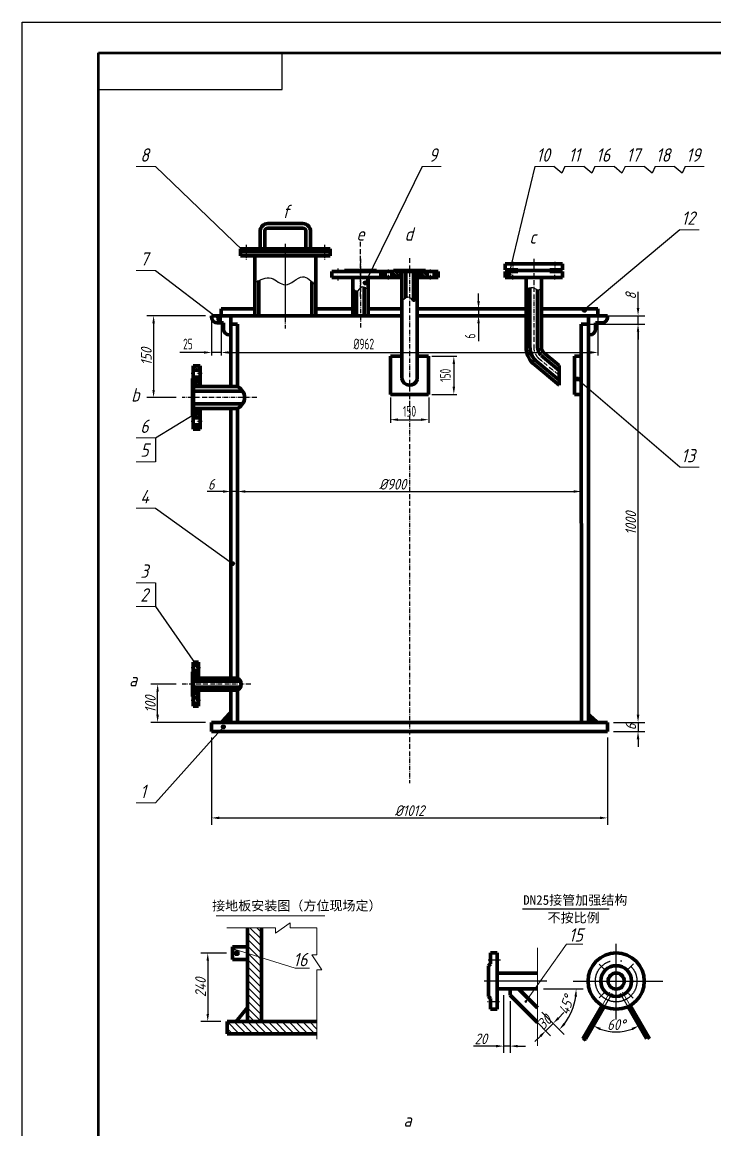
# Model space of a CAD drawing. Header units: millimetres. Extents: x -629 to 2731, y -937 to 3815.
# Drawn here: x -629 to 1184, y 917 to 3815 of the extents above; entities that cross this region are included whole.
import ezdxf

# ---------------------------------------------------------------- set-up
doc = ezdxf.new("R2010")
doc.units = ezdxf.units.MM
for name, pattern in [('ACAD_ISO02W100', [11, 8, -3]), ('ACAD_ISO04W100', [30, 24, -3, 0, -3]), ('ACAD_ISO05W100', [33, 24, -3, 0, -3, 0, -3]), ('ACAD_ISO10W100', [18.7, 12, -3, 0.7, -3])]:
    doc.linetypes.add(name, pattern=pattern)
for name, color, linetype, lineweight in [('双点划线', 5, 'ACAD_ISO05W100', 18), ('标注', 7, 'Continuous', 18), ('粗实线', 4, 'Continuous', 70), ('细实线', 7, 'Continuous', 18), ('虚线', 2, 'ACAD_ISO02W100', 18)]:
    doc.layers.add(name, color=color, linetype=linetype, lineweight=lineweight)
doc.layers.add('点划线', color=1, linetype='ACAD_ISO04W100')
doc.layers.add('点画线', color=1, linetype='ACAD_ISO04W100')
doc.styles.add('GB', font='gbeitc.shx', dxfattribs={"bigfont": 'gbcbig.shx'})
doc.styles.add('HGCAD', font='gbenor.shx', dxfattribs={"width": 0.75, "bigfont": 'gbcbig.shx'})
doc.styles.get("Standard").update_dxf_attribs({"font": 'SIMFANG.TTF'})
doc.dimstyles.new('GB$0', dxfattribs={"dimscale": 8, "dimtxt": 3.5, "dimasz": 2.5, "dimexe": 2.25, "dimexo": 2, "dimtad": 1, "dimdec": 0, "dimtxsty": 'GB', "dimcen": 2.5, "dimadec": 0, "dimazin": 0, "dimtfac": 1, "dimtdec": 0, "dimtmove": 0, "dimatfit": 3, "dimfxl": 0, "dimarcsym": 0})
doc.dimstyles.new('GB$2', dxfattribs={"dimscale": 8, "dimtxt": 3.5, "dimasz": 2.5, "dimexe": 2.25, "dimexo": 2, "dimtad": 1, "dimdec": 0, "dimtxsty": 'GB', "dimcen": 2.5, "dimadec": 0, "dimazin": 0, "dimtfac": 1, "dimtdec": 0, "dimtmove": 0, "dimatfit": 3, "dimfxl": 0, "dimarcsym": 0})

# ---------------------------------------------------------------- blocks, each defined once
blk = doc.blocks.new('*D9')
at = {"layer": 'Defpoints', "color": 0}
for p in [(-78.2, 1378.9), (-143, 1199.9), (-92.5, 1199.9)]:
    blk.add_point(p, dxfattribs=at)
at = {"layer": '标注', "color": 0, "lineweight": -2}
for p, q in [((-94.2, 1378.9), (-161, 1378.9)), ((-143, 1358.9), (-143, 1219.9)), ((-108.5, 1199.9), (-161, 1199.9))]:
    blk.add_line(p, q, dxfattribs=at)
at = {"layer": '标注', "color": 0}
for points in [[(-146.3, 1358.9), (-139.7, 1358.9), (-143, 1378.9)], [(-146.3, 1219.9), (-139.7, 1219.9), (-143, 1199.9)]]:
    blk.add_solid(points, dxfattribs=at)
at = {"layer": '标注', "color": 0, "insert": (-162, 1289.4), "char_height": 28, "attachment_point": 5, "rotation": 90, "style": 'GB'}
blk.add_mtext('240', dxfattribs=at)
blk = doc.blocks.new('*D10')
at = {"color": 0, "lineweight": -2}
for p, q in [((730.9, 1224.8), (773.3, 1182.3)), ((774.7, 1209.2), (788.9, 1223.3)), ((711.6, 1205.5), (754, 1163)), ((760.6, 1195.1), (741.3, 1175.8)), ((727.2, 1161.6), (713, 1147.5))]:
    blk.add_line(p, q, dxfattribs=at)
at = {"color": 0}
for points in [[(772.4, 1211.6), (777.1, 1206.8), (760.6, 1195.1)], [(724.8, 1164), (729.5, 1159.3), (741.3, 1175.8)]]:
    blk.add_solid(points, dxfattribs=at)
at = {"layer": 'Defpoints', "color": 0}
for p in [(719.6, 1236.1), (700.3, 1216.8), (741.3, 1175.8)]:
    blk.add_point(p, dxfattribs=at)
at = {"color": 0, "insert": (737.5, 1198.8), "char_height": 28, "attachment_point": 5, "rotation": 45, "style": 'GB'}
blk.add_mtext('30', dxfattribs=at)
blk = doc.blocks.new('*D11')
at = {"color": 0, "lineweight": -2}
for p, q in [((735.6, 1285.4), (839, 1285.4)), ((730.9, 1224.8), (789.6, 1166.1))]:
    blk.add_line(p, q, dxfattribs=at)
blk.add_arc((670.3, 1285.4), 150.7, 322.6095, 352.3905, dxfattribs=at)
at = {"color": 0}
for points in [[(816.3, 1265.6), (823, 1265.2), (821, 1285.4)], [(792.5, 1191.7), (787.5, 1196), (776.8, 1178.8)]]:
    blk.add_solid(points, dxfattribs=at)
at = {"layer": 'Defpoints', "color": 0}
for p in [(614.5, 1285.4), (670.3, 1285.4), (719.6, 1285.4), (719.6, 1236.1), (800.8, 1210)]:
    blk.add_point(p, dxfattribs=at)
at = {"color": 0, "insert": (795.1, 1243.3), "char_height": 28, "attachment_point": 5, "rotation": 71.3712, "style": 'GB'}
blk.add_mtext('45°', dxfattribs=at)
blk = doc.blocks.new('*D12')
at = {"color": 0, "lineweight": -2}
blk.add_arc((925.6, 1292.2), 119.3, 249.617, 290.383, dxfattribs=at)
at = {"color": 0}
for points in [[(882.6, 1177.3), (885.4, 1183.4), (865.9, 1188.9)], [(965.7, 1183.4), (968.5, 1177.3), (985.2, 1188.9)]]:
    blk.add_solid(points, dxfattribs=at)
at = {"layer": 'Defpoints', "color": 0}
for p in [(894.9, 1239.1), (956.3, 1239), (904.9, 1174.7), (846.3, 1154.9), (1004.8, 1154.9)]:
    blk.add_point(p, dxfattribs=at)
at = {"color": 0, "insert": (925.6, 1191.9), "char_height": 28, "attachment_point": 5, "style": 'GB'}
blk.add_mtext('60°', dxfattribs=at)
blk = doc.blocks.new('*D4')
at = {"color": 0, "lineweight": -2}
for p, q in [((631.2, 1269.4), (631.2, 1117.7)), ((648, 1253.1), (648, 1117.7)), ((611.2, 1135.7), (552.1, 1135.7)), ((648, 1135.7), (631.2, 1135.7)), ((668, 1135.7), (688, 1135.7))]:
    blk.add_line(p, q, dxfattribs=at)
at = {"color": 0}
for points in [[(611.2, 1139), (611.2, 1132.4), (631.2, 1135.7)], [(668, 1139), (668, 1132.4), (648, 1135.7)]]:
    blk.add_solid(points, dxfattribs=at)
at = {"layer": 'Defpoints', "color": 0}
for p in [(631.2, 1285.4), (648, 1269.1), (631.2, 1135.7)]:
    blk.add_point(p, dxfattribs=at)
at = {"color": 0, "insert": (571.6, 1154.7), "char_height": 28, "attachment_point": 5, "style": 'GB'}
blk.add_mtext('20', dxfattribs=at)
blk = doc.blocks.new('*D26')
at = {"color": 0, "lineweight": -2}
for p, q in [((869, 3024.8), (1000.8, 3024.8)), ((982.8, 2002.8), (982.8, 3004.8)), ((919, 1982.8), (1000.8, 1982.8))]:
    blk.add_line(p, q, dxfattribs=at)
at = {"color": 0}
for points in [[(979.4, 3004.8), (986.1, 3004.8), (982.8, 3024.8)], [(979.4, 2002.8), (986.1, 2002.8), (982.8, 1982.8)]]:
    blk.add_solid(points, dxfattribs=at)
at = {"layer": 'Defpoints', "color": 0}
for p in [(853, 3024.8), (982.8, 3024.8), (903, 1982.8)]:
    blk.add_point(p, dxfattribs=at)
at = {"color": 0, "insert": (963.8, 2503.8), "char_height": 28, "attachment_point": 5, "rotation": 90, "style": 'GB'}
blk.add_mtext('1000', dxfattribs=at)
blk = doc.blocks.new('*D27')
at = {"color": 0, "lineweight": -2}
for p, q in [((982.8, 3066.9), (982.8, 3109.7)), ((850.2, 3046.9), (1000.8, 3046.9)), ((982.8, 3024.8), (982.8, 3046.9)), ((850.2, 3024.8), (1000.8, 3024.8)), ((982.8, 3004.8), (982.8, 2984.8))]:
    blk.add_line(p, q, dxfattribs=at)
at = {"color": 0}
for points in [[(979.4, 3066.9), (986.1, 3066.9), (982.8, 3046.9)], [(979.4, 3004.8), (986.1, 3004.8), (982.8, 3024.8)]]:
    blk.add_solid(points, dxfattribs=at)
at = {"layer": 'Defpoints', "color": 0}
for p in [(834.2, 3046.9), (982.8, 3046.9), (834.2, 3024.8)]:
    blk.add_point(p, dxfattribs=at)
at = {"color": 0, "insert": (963.8, 3098.3), "char_height": 28, "attachment_point": 5, "rotation": 90, "style": 'GB'}
blk.add_mtext('8', dxfattribs=at)
blk = doc.blocks.new('*D28')
at = {"color": 0, "lineweight": -2}
for p, q in [((-65, 2583.9), (-65, 2604.9)), ((-45, 2586.9), (814.5, 2586.9)), ((834.5, 2583.9), (834.5, 2604.9))]:
    blk.add_line(p, q, dxfattribs=at)
at = {"color": 0}
for points in [[(-45, 2590.2), (-45, 2583.5), (-65, 2586.9)], [(814.5, 2590.2), (814.5, 2583.5), (834.5, 2586.9)]]:
    blk.add_solid(points, dxfattribs=at)
at = {"layer": 'Defpoints', "color": 0}
for p in [(834.5, 2586.9), (-65, 2567.9), (834.5, 2567.9)]:
    blk.add_point(p, dxfattribs=at)
at = {"color": 0, "insert": (341, 2605.9), "char_height": 28, "attachment_point": 5, "style": 'GB'}
blk.add_mtext('%%C900', dxfattribs=at)
blk = doc.blocks.new('*D29')
at = {"color": 0, "lineweight": -2}
for p, q in [((-103, 2586.9), (-144.7, 2586.9)), ((-83, 2602.9), (-83, 2604.9)), ((-65, 2586.9), (-83, 2586.9)), ((-65, 2602.9), (-65, 2604.9)), ((-45, 2586.9), (-25, 2586.9))]:
    blk.add_line(p, q, dxfattribs=at)
at = {"color": 0}
for points in [[(-103, 2590.2), (-103, 2583.5), (-83, 2586.9)], [(-45, 2590.2), (-45, 2583.5), (-65, 2586.9)]]:
    blk.add_solid(points, dxfattribs=at)
at = {"layer": 'Defpoints', "color": 0}
for p in [(-83, 2586.9), (-83, 2586.9), (-65, 2586.9)]:
    blk.add_point(p, dxfattribs=at)
at = {"color": 0, "insert": (-133.9, 2605.9), "char_height": 28, "attachment_point": 5, "style": 'GB'}
blk.add_mtext('6', dxfattribs=at)
blk = doc.blocks.new('*D30')
at = {"color": 0, "lineweight": -2}
for p, q in [((-133, 1942.8), (-133, 1714.8)), ((903, 1942.8), (903, 1714.8)), ((-113, 1732.8), (883, 1732.8))]:
    blk.add_line(p, q, dxfattribs=at)
at = {"color": 0}
for points in [[(-113, 1736.2), (-113, 1729.5), (-133, 1732.8)], [(883, 1736.2), (883, 1729.5), (903, 1732.8)]]:
    blk.add_solid(points, dxfattribs=at)
at = {"layer": 'Defpoints', "color": 0}
for p in [(-133, 1958.8), (903, 1958.8), (903, 1732.8)]:
    blk.add_point(p, dxfattribs=at)
at = {"color": 0, "insert": (385, 1751.8), "char_height": 28, "attachment_point": 5, "style": 'GB'}
blk.add_mtext('%%C1012', dxfattribs=at)
blk = doc.blocks.new('*D31')
at = {"color": 0, "lineweight": -2}
for p, q in [((-225.6, 2082.8), (-292.2, 2082.8)), ((-274.2, 2002.8), (-274.2, 2062.8)), ((-149, 1982.8), (-292.2, 1982.8))]:
    blk.add_line(p, q, dxfattribs=at)
at = {"color": 0}
for points in [[(-277.5, 2062.8), (-270.9, 2062.8), (-274.2, 2082.8)], [(-277.5, 2002.8), (-270.9, 2002.8), (-274.2, 1982.8)]]:
    blk.add_solid(points, dxfattribs=at)
at = {"layer": 'Defpoints', "color": 0}
for p in [(-274.2, 2082.8), (-209.6, 2082.8), (-133, 1982.8)]:
    blk.add_point(p, dxfattribs=at)
at = {"color": 0, "insert": (-293.2, 2030.3), "char_height": 28, "attachment_point": 5, "rotation": 90, "style": 'GB'}
blk.add_mtext('100', dxfattribs=at)
blk = doc.blocks.new('*D32')
at = {"color": 0, "lineweight": -2}
for p, q in [((982.8, 2002.8), (982.8, 2022.8)), ((919, 1982.8), (1000.8, 1982.8)), ((982.8, 1982.8), (982.8, 1958.8)), ((919, 1958.8), (1000.8, 1958.8)), ((982.8, 1938.8), (982.8, 1918.8))]:
    blk.add_line(p, q, dxfattribs=at)
at = {"color": 0}
for points in [[(979.4, 2002.8), (986.1, 2002.8), (982.8, 1982.8)], [(979.4, 1938.8), (986.1, 1938.8), (982.8, 1958.8)]]:
    blk.add_solid(points, dxfattribs=at)
at = {"layer": 'Defpoints', "color": 0}
for p in [(903, 1982.8), (903, 1958.8), (982.8, 1958.8)]:
    blk.add_point(p, dxfattribs=at)
at = {"color": 0, "insert": (963.8, 1970.8), "char_height": 28, "attachment_point": 5, "rotation": 90, "style": 'GB'}
blk.add_mtext('6', dxfattribs=at)
blk = doc.blocks.new('*D33')
at = {"color": 0, "lineweight": -2}
for p, q in [((-149, 3046.9), (-302.7, 3046.9)), ((-284.7, 3026.9), (-284.7, 2852.8)), ((-225.8, 2832.8), (-302.7, 2832.8))]:
    blk.add_line(p, q, dxfattribs=at)
at = {"color": 0}
for points in [[(-288, 3026.9), (-281.4, 3026.9), (-284.7, 3046.9)], [(-288, 2852.8), (-281.4, 2852.8), (-284.7, 2832.8)]]:
    blk.add_solid(points, dxfattribs=at)
at = {"layer": 'Defpoints', "color": 0}
for p in [(-133, 3046.9), (-284.7, 2832.8), (-209.8, 2832.8)]:
    blk.add_point(p, dxfattribs=at)
at = {"color": 0, "insert": (-303.7, 2939.8), "char_height": 28, "attachment_point": 5, "rotation": 90, "style": 'GB'}
blk.add_mtext('150', dxfattribs=at)
blk = doc.blocks.new('*D47')
at = {"color": 0, "lineweight": -2}
for p, q in [((565.5, 3084.9), (565.5, 3104.9)), ((565.5, 3064.9), (565.5, 3046.9)), ((570.2, 3064.9), (573.5, 3064.9)), ((570.2, 3046.9), (573.5, 3046.9)), ((565.5, 3026.9), (565.5, 2980.4))]:
    blk.add_line(p, q, dxfattribs=at)
at = {"color": 0}
for points in [[(562.1, 3084.9), (568.8, 3084.9), (565.5, 3064.9)], [(562.1, 3026.9), (568.8, 3026.9), (565.5, 3046.9)]]:
    blk.add_solid(points, dxfattribs=at)
at = {"layer": 'Defpoints', "color": 0}
for p in [(562.2, 3064.9), (562.2, 3046.9), (565.5, 3046.9)]:
    blk.add_point(p, dxfattribs=at)
at = {"color": 0, "insert": (543.5, 2993.6), "char_height": 28, "attachment_point": 5, "rotation": 90, "style": 'HGCAD'}
blk.add_mtext('6', dxfattribs=at)
blk = doc.blocks.new('*D49')
at = {"color": 0, "lineweight": -2}
for p, q in [((-108, 3056.9), (-108, 2942.7)), ((878, 3056.9), (878, 2942.7)), ((-88, 2950.7), (858, 2950.7))]:
    blk.add_line(p, q, dxfattribs=at)
at = {"color": 0}
for points in [[(-88, 2954), (-88, 2947.4), (-108, 2950.7)], [(858, 2954), (858, 2947.4), (878, 2950.7)]]:
    blk.add_solid(points, dxfattribs=at)
at = {"layer": 'Defpoints', "color": 0}
for p in [(-108, 3064.9), (878, 3064.9), (878, 2950.7)]:
    blk.add_point(p, dxfattribs=at)
at = {"color": 0, "insert": (265.3, 2972.7), "char_height": 28, "attachment_point": 5, "style": 'HGCAD'}
blk.add_mtext('%%C962', dxfattribs=at)
blk = doc.blocks.new('*D50')
at = {"color": 0, "lineweight": -2}
for p, q in [((-133, 3038.9), (-133, 2942.7)), ((-108, 3038.9), (-108, 2942.7)), ((-153, 2950.7), (-216.5, 2950.7)), ((-108, 2950.7), (-133, 2950.7)), ((-88, 2950.7), (-68, 2950.7))]:
    blk.add_line(p, q, dxfattribs=at)
at = {"color": 0}
for points in [[(-153, 2954), (-153, 2947.4), (-133, 2950.7)], [(-88, 2954), (-88, 2947.4), (-108, 2950.7)]]:
    blk.add_solid(points, dxfattribs=at)
at = {"layer": 'Defpoints', "color": 0}
for p in [(-133, 3046.9), (-108, 3046.9), (-108, 2950.7)]:
    blk.add_point(p, dxfattribs=at)
at = {"color": 0, "insert": (-194.8, 2972.7), "char_height": 28, "attachment_point": 5, "style": 'HGCAD'}
blk.add_mtext('25', dxfattribs=at)
blk = doc.blocks.new('*D54')
at = {"color": 0, "lineweight": -2}
for p, q in [((335, 2832.8), (335, 2766.8)), ((435, 2832.8), (435, 2766.8)), ((355, 2774.8), (415, 2774.8))]:
    blk.add_line(p, q, dxfattribs=at)
at = {"color": 0}
for points in [[(355, 2778.2), (355, 2771.5), (335, 2774.8)], [(415, 2778.2), (415, 2771.5), (435, 2774.8)]]:
    blk.add_solid(points, dxfattribs=at)
at = {"layer": 'Defpoints', "color": 0}
for p in [(335, 2840.8), (435, 2840.8), (435, 2774.8)]:
    blk.add_point(p, dxfattribs=at)
at = {"color": 0, "insert": (385, 2796.8), "char_height": 28, "attachment_point": 5, "style": 'HGCAD'}
blk.add_mtext('150', dxfattribs=at)
blk = doc.blocks.new('*D55')
at = {"color": 0, "lineweight": -2}
for p, q in [((443, 2940.8), (508.8, 2940.8)), ((500.8, 2920.8), (500.8, 2860.8)), ((443, 2840.8), (508.8, 2840.8))]:
    blk.add_line(p, q, dxfattribs=at)
at = {"color": 0}
for points in [[(497.5, 2920.8), (504.1, 2920.8), (500.8, 2940.8)], [(497.5, 2860.8), (504.1, 2860.8), (500.8, 2840.8)]]:
    blk.add_solid(points, dxfattribs=at)
at = {"layer": 'Defpoints', "color": 0}
for p in [(435, 2940.8), (435, 2840.8), (500.8, 2840.8)]:
    blk.add_point(p, dxfattribs=at)
at = {"color": 0, "insert": (478.8, 2890.8), "char_height": 28, "attachment_point": 5, "rotation": 90, "style": 'HGCAD'}
blk.add_mtext('150', dxfattribs=at)

msp = doc.modelspace()

# ---------------------------------------------------------------- hatches: boundary and pattern name
for points in [[(-56.91, 3218.52, 1), (-46.91, 3218.51, 1)], [(648.35, 3154.32, -1), (638.35, 3154.3, -1)], [(274.65, 3132.24, -1), (264.65, 3132.23, -1)], [(846.12, 3061.08, -1), (836.12, 3061.07, -1)], [(-118.43, 3037.37, 1), (-108.43, 3037.35, 1)], [(828.42, 2881.12, -1), (818.42, 2881.1, -1)], [(-181.92, 2790.34, 1), (-171.92, 2790.32, 1)], [(-83.13, 2398.15, 1), (-73.13, 2398.14, 1)], [(-180.6, 2136.9, 1), (-170.6, 2136.89, 1)], [(-107.25, 1970.91, 1), (-97.25, 1970.89, 1)]]:
    msp.add_hatch(color=0).paths.add_polyline_path(points)
h = msp.add_hatch()
h.set_pattern_fill('_USER', color=0, scale=3, angle=225, style=0, pattern_type=0)
h.set_pattern_definition([(315, (325, 6029.6294), (-2.1213203, -2.1213203), [])])
h.paths.add_polyline_path([(309.95, 3146.89), (309.95, 3162.89), (320.95, 3162.89), (320.95, 3146.89)])
h.paths.add_polyline_path([(459.95, 3146.89), (459.95, 3162.89), (448.95, 3162.89), (448.95, 3146.89)])
h.paths.add_polyline_path([(361.95, 3151.09), (361.95, 3164.89), (342.95, 3164.89), (342.95, 3162.89), (338.95, 3162.89), (338.95, 3146.89), (356.95, 3146.89)])
h.paths.add_polyline_path([(407.95, 3151.09), (407.95, 3164.89), (426.95, 3164.89), (426.95, 3162.89), (430.95, 3162.89), (430.95, 3146.89), (412.95, 3146.89)])
at = {"linetype": 'Continuous'}
h = msp.add_hatch(dxfattribs=at)
h.set_pattern_fill('_USER', color=0, scale=3, angle=135, style=0, pattern_type=0)
h.set_pattern_definition([(45, (-2779.787, 1879.8195), (2.1213203, -2.1213203), [])])
h.paths.add_polyline_path([(-163.05, 2750.27), (-181.05, 2750.27), (-181.05, 2761.27), (-163.05, 2761.27)])
h.paths.add_polyline_path([(-163.05, 2915.27), (-181.05, 2915.27), (-181.05, 2904.27), (-163.05, 2904.27)])
h.paths.add_polyline_path([(-167.25, 2803.27), (-183.05, 2803.27), (-183.05, 2783.27), (-181.05, 2783.27), (-181.05, 2779.27), (-163.05, 2779.27), (-163.05, 2798.27)])
h.paths.add_polyline_path([(-167.25, 2862.27), (-183.05, 2862.27), (-183.05, 2882.27), (-181.05, 2882.27), (-181.05, 2886.27), (-163.05, 2886.27), (-163.05, 2867.27)])
h = msp.add_hatch(dxfattribs=at)
h.set_pattern_fill('_USER', color=0, scale=3, angle=135, style=0, pattern_type=0)
h.set_pattern_definition([(45, (-2029.787, 1129.8195), (2.1213203, -2.1213203), [])])
h.paths.add_polyline_path([(-167.05, 2025.27), (-181.05, 2025.27), (-181.05, 2033.27), (-167.05, 2033.27)])
h.paths.add_polyline_path([(-167.05, 2140.27), (-181.05, 2140.27), (-181.05, 2132.27), (-167.05, 2132.27)])
h.paths.add_polyline_path([(-171.25, 2066.27), (-183.05, 2066.27), (-183.05, 2050.27), (-181.05, 2050.27), (-181.05, 2047.27), (-167.05, 2047.27), (-167.05, 2061.27)])
h.paths.add_polyline_path([(-171.25, 2099.27), (-183.05, 2099.27), (-183.05, 2115.27), (-181.05, 2115.27), (-181.05, 2118.27), (-167.05, 2118.27), (-167.05, 2104.27)])
h = msp.add_hatch()
h.set_pattern_fill('ANSI31', color=0, scale=4, angle=90, style=0)
h.set_pattern_definition([(135, (3591.363, 18996.527), (-8.980256, -8.980256), [])])
h.paths.add_polyline_path([(-2.75, 1444.96), (-39.35, 1444.96), (-39.35, 1199.87), (-2.75, 1199.87)])
h.paths.add_polyline_path([(-92.54, 1199.87), (-92.54, 1167.87), (142.6, 1167.87), (142.6, 1199.87)])
at = {"layer": '细实线'}
for points in [[(-76.61, 1389.13, 1), (-71.61, 1389.13, 1)], [(691.48, 1252.73, -1), (686.48, 1252.73, -1)]]:
    msp.add_hatch(color=0, dxfattribs=at).paths.add_polyline_path(points)

# ---------------------------------------------------------------- linework, layer by layer
at = {"color": 0, "lineweight": -3}
for p, q in [((-628.62, -937.07), (-628.62, 3814.93)), ((-628.62, 3814.93), (2731.38, 3814.93)), ((51.38, 3638.93), (51.38, 3734.93)), ((-428.62, 3638.93), (51.38, 3638.93)), ((680.24, 1494.47), (907.44, 1494.47))]:
    msp.add_line(p, q, dxfattribs=at)
at = {"color": 0, "lineweight": 50}
for p, q in [((-428.62, -857.07), (-428.62, 3734.93)), ((-428.62, 3734.93), (2651.38, 3734.93))]:
    msp.add_line(p, q, dxfattribs=at)
at = {"color": 0}
for p, q in [((-279.92, 3437.03), (-51.91, 3218.51)), ((417.91, 3437.03), (268.79, 3132.64)), ((712.6, 3437.03), (644.57, 3154.31)), ((783.22, 3419.72), (762.6, 3437.03)), ((791.29, 3437.03), (783.22, 3419.72)), ((861.92, 3419.72), (841.29, 3437.03)), ((869.99, 3437.03), (861.92, 3419.72)), ((940.61, 3419.72), (919.99, 3437.03)), ((948.68, 3437.03), (940.61, 3419.72)), ((1019.3, 3419.72), (998.68, 3437.03)), ((1027.37, 3437.03), (1019.3, 3419.72)), ((1097.99, 3419.72), (1077.37, 3437.03)), ((1106.06, 3437.03), (1097.99, 3419.72)), ((1092.32, 3271.85), (841.12, 3061.07)), ((-279.92, 3165.16), (-113.43, 3037.36)), ((1092.32, 2650.45), (823.12, 2880.81)), ((-279.92, 2727.24), (-176.92, 2790.33)), ((-279.92, 2727.24), (-279.92, 2664.93)), ((-279.92, 2543.09), (-78.13, 2398.15)), ((-279.92, 2348.2), (-279.92, 2285.89)), ((-279.92, 2285.89), (-175.6, 2136.89)), ((-171.25, 2099.27), (-167.05, 2104.27))]:
    msp.add_line(p, q, dxfattribs=at)
at = {"color": 0, "linetype": 'ACAD_ISO10W100'}
for p, q in [((-42.55, 3231.93), (-42.55, 3193.93)), ((59.95, 3234.89), (59.95, 3036.89)), ((162.45, 3231.93), (162.45, 3193.93)), ((256.37, 3096.89), (256.37, 3240.89)), ((59.95, 3209.57), (59.95, 3013.5)), ((256.37, 3195.98), (256.37, 3016.07)), ((384.95, 3197.06), (384.95, 1823.31)), ((709.95, 3195.98), (709.95, 2964.89)), ((197.13, 3170.06), (197.13, 3136.81)), ((329.95, 3141.89), (329.95, 3167.89)), ((439.95, 3141.89), (439.95, 3167.89)), ((654.95, 3187.89), (654.95, 3161.89)), ((654.95, 3141.89), (654.95, 3167.89)), ((764.95, 3187.89), (764.95, 3161.89)), ((764.95, 3141.89), (764.95, 3167.89)), ((721.67, 2936.61), (776.27, 2890.79)), ((-158.05, 2895.27), (-186.05, 2895.27)), ((-14.87, 2832.77), (-209.76, 2832.77)), ((-158.05, 2770.27), (-186.05, 2770.27)), ((-162.05, 2125.27), (-186.05, 2125.27)), ((-30.4, 2082.77), (-209.62, 2082.77)), ((-162.05, 2040.27), (-186.05, 2040.27))]:
    msp.add_line(p, q, dxfattribs=at)
at = {"color": 0}
for centre in [(-51.91, 3218.51), (644.57, 3154.31), (268.79, 3132.64), (842.33, 3061.07), (-113.43, 3037.36), (824.63, 2881.11), (-176.92, 2790.33), (-78.13, 2398.15), (-175.6, 2136.89), (-102.25, 1970.9)]:
    msp.add_circle(centre, 5, dxfattribs=at)
at = {"color": 0, "linetype": 'ACAD_ISO10W100'}
msp.add_arc((749.95, 2964.89), 40, 180, 225, dxfattribs=at)
at = {"color": 0}
for points in [[(-19.55, 3133.53), (23.1, 3144.96), (59.95, 3127.7), (105.04, 3148.73), (139.45, 3125.41)], [(276.37, 3115.34), (259.04, 3121.27), (246.37, 3110.84), (236.37, 3120.25)], [(689.95, 3114.71), (706.35, 3120.68), (723.4, 3114.48), (729.95, 3118.01)], [(364.95, 3084.48), (384.95, 3095.3), (394.95, 3084.93), (404.95, 3091.25)]]:
    msp.add_spline(points, degree=3, dxfattribs=at)
for points in [[(356.95, 3146.89), (364.95, 3141.41), (361.95, 3151.09), (364.95, 3151.09)], [(412.95, 3146.89), (404.95, 3141.41), (407.95, 3151.09), (404.95, 3151.09)], [(689.95, 3146.89), (678.71, 3146.89), (689.95, 3137.16), (689.95, 3146.89)], [(729.95, 3146.89), (741.19, 3146.89), (729.95, 3137.16), (729.95, 3146.89)], [(-108.05, 3064.89), (-123.59, 3046.89), (-108.05, 3046.89), (-108.05, 3064.89)], [(-108.05, 3046.89), (-108.05, 3064.89), (-122.15, 3046.89), (-108.05, 3046.89)], [(-83.05, 3024.77), (-83.05, 3046.89), (-65.05, 3024.77), (-83.05, 3024.77)], [(852.95, 3024.77), (852.95, 3046.89), (834.17, 3024.77), (852.95, 3024.77)], [(877.95, 3046.89), (877.95, 3064.89), (895.25, 3046.89), (877.95, 3046.89)], [(-167.25, 2861.27), (-167.25, 2862.27), (-163.05, 2867.27), (-157.67, 2861.27)], [(-163.05, 2867.27), (-157.67, 2861.27), (-167.25, 2861.27), (-167.25, 2862.27)], [(-166.59, 2862.2), (-167.25, 2862.27), (-163.05, 2867.27), (-166.59, 2862.2)], [(-157.67, 2861.27), (-167.25, 2861.27), (-166.59, 2862.2), (-157.67, 2861.27)], [(-167.25, 2804.27), (-167.25, 2803.27), (-163.05, 2798.27), (-157.67, 2804.27)], [(-163.05, 2798.27), (-157.67, 2804.27), (-167.25, 2804.27), (-167.25, 2803.27)], [(-157.67, 2804.27), (-167.25, 2804.27), (-166.59, 2803.34), (-157.67, 2804.27)], [(-166.59, 2803.34), (-167.25, 2803.27), (-163.05, 2798.27), (-166.59, 2803.34)], [(-171.25, 2098.77), (-171.25, 2099.27), (-167.05, 2104.27), (-162.24, 2098.77)], [(-167.05, 2104.27), (-162.24, 2098.77), (-171.25, 2098.77), (-170.88, 2099.25)], [(-170.88, 2099.25), (-171.25, 2099.27), (-167.05, 2104.27), (-170.88, 2099.25)], [(-171.25, 2098.77), (-170.88, 2099.25), (-162.24, 2098.77), (-171.25, 2098.77)], [(-171.25, 2066.77), (-171.25, 2066.27), (-167.05, 2061.27), (-162.24, 2066.77)], [(-167.05, 2061.27), (-162.24, 2066.77), (-171.25, 2066.77), (-170.88, 2066.29)], [(-171.25, 2066.77), (-170.88, 2066.29), (-162.24, 2066.77), (-171.25, 2066.77)], [(-170.88, 2066.29), (-171.25, 2066.27), (-167.05, 2061.27), (-170.88, 2066.29)], [(-83.05, 1982.77), (-113.75, 1982.77), (-83.05, 2016.13)], [(852.95, 1982.77), (852.95, 2010.16), (883.49, 1982.77)], [(-39.35, 1236.58), (-68.6, 1199.87), (-39.35, 1199.87), (-39.35, 1236.58)]]:
    msp.add_solid(points, dxfattribs=at)
at = {"layer": '双点划线', "color": 0, "ltscale": 15}
msp.add_line((719.56, 1136.45), (719.56, 1392.48), dxfattribs=at)
at = {"layer": '标注', "color": 0}
for p, q in [((-120.64, 1476.61), (163.35, 1476.61)), ((33.91, 1431.42), (72.55, 1457.88)), ((72.55, 1457.88), (72.55, 1444.96)), ((-93.06, 1444.96), (33.91, 1444.96)), ((33.91, 1444.96), (33.91, 1431.42)), ((72.55, 1444.96), (142.6, 1444.96)), ((142.6, 1444.96), (142.6, 1374.29)), ((142.6, 1374.29), (129.07, 1374.29)), ((129.07, 1374.29), (155.52, 1335.66)), ((155.52, 1335.66), (142.6, 1335.66)), ((142.6, 1335.66), (142.6, 1265.6)), ((142.6, 1265.6), (142.6, 1153.75))]:
    msp.add_line(p, q, dxfattribs=at)
at = {"layer": '点划线', "color": 0}
for p, q in [((622.89, 1360.24), (590.27, 1360.24)), ((894.17, 1337.32), (881.14, 1350.38)), ((957.95, 1338.14), (970.46, 1350.62)), ((620.42, 1251.44), (588.86, 1251.44)), ((893.68, 1274.01), (881.36, 1261.72)), ((958.12, 1273.23), (970.41, 1260.91))]:
    msp.add_line(p, q, dxfattribs=at)
at = {"layer": '点画线', "color": 0, "ltscale": 10}
for p, q in [((925.58, 1205.35), (925.58, 1402.91)), ((744.47, 1305.84), (579.98, 1305.84)), ((812.81, 1305.84), (1047.42, 1305.84))]:
    msp.add_line(p, q, dxfattribs=at)
msp.add_circle((925.58, 1305.84), 54.4, dxfattribs=at)
at = {"layer": '粗实线', "color": 0}
for p, q in [((13.95, 3287.93), (105.95, 3287.93)), ((13.95, 3275.93), (105.95, 3275.93)), ((-6.05, 3221.93), (-6.05, 3267.93)), ((5.95, 3221.93), (5.95, 3267.93)), ((113.95, 3221.93), (113.95, 3267.93)), ((125.95, 3221.93), (125.95, 3267.93)), ((-57.55, 3221.93), (177.45, 3221.93)), ((-57.55, 3221.93), (-57.55, 3203.93)), ((177.45, 3221.93), (177.45, 3203.93)), ((-57.55, 3215.93), (177.45, 3215.93)), ((-57.55, 3213.93), (177.45, 3213.93)), ((-57.55, 3203.93), (-19.55, 3203.93)), ((-19.55, 3203.93), (-19.55, 3046.89)), ((-19.55, 3203.93), (139.45, 3203.93)), ((139.45, 3203.93), (139.45, 3046.89)), ((177.45, 3203.93), (139.45, 3203.93)), ((181.37, 3146.89), (181.37, 3162.89)), ((331.37, 3162.89), (181.37, 3162.89)), ((214.37, 3164.89), (214.37, 3162.89)), ((298.37, 3164.89), (214.37, 3164.89)), ((298.37, 3162.89), (229.95, 3162.89)), ((298.37, 3162.89), (298.37, 3164.89)), ((309.95, 3146.89), (309.95, 3162.89)), ((309.95, 3162.89), (342.95, 3162.89)), ((320.95, 3146.89), (320.95, 3162.89)), ((338.95, 3146.89), (338.95, 3162.89)), ((342.95, 3162.89), (342.95, 3164.89)), ((342.95, 3164.89), (426.95, 3164.89)), ((361.95, 3151.09), (361.95, 3164.89)), ((404.95, 3164.89), (364.95, 3164.89)), ((404.95, 3164.89), (364.95, 3164.89)), ((364.95, 3162.3), (364.95, 3046.89)), ((404.95, 3162.3), (364.95, 3162.3)), ((374.95, 3162.3), (374.95, 3093.71)), ((394.95, 3162.3), (394.95, 3084.93)), ((404.95, 3162.3), (404.95, 3046.89)), ((407.95, 3151.09), (407.95, 3164.89)), ((426.95, 3164.89), (426.95, 3162.89)), ((459.95, 3162.89), (426.95, 3162.89)), ((430.95, 3146.89), (430.95, 3162.89)), ((448.95, 3146.89), (448.95, 3162.89)), ((459.95, 3146.89), (459.95, 3162.89)), ((634.95, 3182.89), (634.95, 3166.89)), ((784.95, 3182.89), (634.95, 3182.89)), ((634.95, 3166.89), (667.95, 3166.89)), ((634.95, 3146.89), (634.95, 3162.89)), ((634.95, 3162.89), (667.95, 3162.89)), ((667.95, 3166.89), (667.95, 3164.89)), ((667.95, 3162.89), (667.95, 3164.89)), ((667.95, 3164.89), (751.95, 3164.89)), ((667.95, 3164.89), (751.95, 3164.89)), ((729.95, 3164.89), (689.95, 3164.89)), ((729.95, 3164.89), (689.95, 3164.89)), ((751.95, 3164.89), (751.95, 3166.89)), ((784.95, 3166.89), (751.95, 3166.89)), ((751.95, 3164.89), (751.95, 3162.89)), ((784.95, 3162.89), (751.95, 3162.89)), ((784.95, 3182.89), (784.95, 3166.89)), ((784.95, 3146.89), (784.95, 3162.89)), ((-9.55, 3138.7), (-9.55, 3046.89)), ((129.45, 3135.9), (129.45, 3046.89)), ((331.37, 3146.89), (181.37, 3146.89)), ((236.37, 3146.89), (236.37, 3046.89)), ((276.37, 3146.89), (276.37, 3046.89)), ((309.95, 3146.89), (364.95, 3146.89)), ((361.95, 3151.09), (356.95, 3146.89)), ((361.95, 3151.09), (364.95, 3151.09)), ((404.95, 3151.09), (407.95, 3151.09)), ((404.95, 3146.89), (459.95, 3146.89)), ((407.95, 3151.09), (412.95, 3146.89)), ((634.95, 3146.89), (689.95, 3146.89)), ((681.95, 3146.89), (737.95, 3146.89)), ((689.95, 3146.89), (689.95, 2964.89)), ((729.95, 3146.89), (729.95, 2964.89)), ((729.95, 3146.89), (784.95, 3146.89)), ((246.37, 3110.84), (246.37, 3046.89)), ((266.37, 3121.27), (266.37, 3046.89)), ((699.95, 3120.12), (699.95, 2964.89)), ((719.95, 3114.68), (719.95, 2964.89)), ((-133.05, 3046.89), (-133.05, 3043.13)), ((-133.05, 3046.89), (-83.05, 3046.89)), ((-108.05, 3046.89), (-108.05, 3064.89)), ((-19.55, 3064.89), (-108.05, 3064.89)), ((364.95, 3046.89), (-108.05, 3046.89)), ((-83.05, 3046.89), (-83.05, 2861.27)), ((364.95, 3046.89), (-65.05, 3046.89)), ((-19.55, 3046.89), (139.45, 3046.89)), ((167.79, 3064.89), (139.45, 3064.89)), ((236.37, 3064.89), (167.79, 3064.89)), ((276.37, 3046.89), (236.37, 3046.89)), ((364.95, 3064.89), (276.37, 3064.89)), ((364.95, 3046.89), (364.95, 2882.53)), ((689.95, 3064.89), (404.95, 3064.89)), ((689.95, 3046.89), (404.95, 3046.89)), ((689.95, 3046.89), (404.95, 3046.89)), ((404.95, 3046.89), (404.95, 2880.29)), ((877.95, 3064.89), (729.95, 3064.89)), ((834.17, 3046.89), (729.95, 3046.89)), ((877.95, 3046.89), (729.95, 3046.89)), ((852.95, 3046.89), (852.95, 1982.77)), ((902.95, 3046.89), (852.95, 3046.89)), ((877.95, 3046.89), (877.95, 3064.89)), ((902.95, 3046.89), (902.95, 3043.13)), ((-118.05, 3028.13), (-101.82, 3028.13)), ((-101.82, 3028.13), (-101.82, 3011.89)), ((-83.05, 3024.77), (-65.05, 3024.77)), ((-65.05, 3024.77), (-65.05, 2861.27)), ((834.17, 3024.77), (834.95, 1982.77)), ((834.17, 3024.77), (852.95, 3024.77)), ((871.72, 3028.13), (871.72, 3011.89)), ((887.95, 3028.13), (871.72, 3028.13)), ((-86.82, 2996.89), (-83.05, 2996.89)), ((856.72, 2996.89), (852.95, 2996.89)), ((334.95, 2940.79), (334.95, 2840.79)), ((364.95, 2940.79), (334.95, 2940.79)), ((434.95, 2940.79), (404.95, 2940.79)), ((434.95, 2940.79), (434.95, 2840.79)), ((713.95, 2930.13), (776.28, 2877.83)), ((729.38, 2943.09), (776.26, 2903.75)), ((735.81, 2950.75), (776.25, 2916.82)), ((816.23, 2940.79), (816.31, 2840.79)), ((816.23, 2940.79), (834.23, 2940.79)), ((-163.05, 2915.27), (-181.05, 2915.27)), ((-181.05, 2915.27), (-181.05, 2882.27)), ((-163.05, 2904.27), (-181.05, 2904.27)), ((-163.05, 2861.27), (-163.05, 2915.27)), ((707.52, 2922.47), (776.29, 2864.76)), ((776.25, 2916.82), (776.29, 2864.76)), ((-183.05, 2783.27), (-183.05, 2882.27)), ((-183.05, 2882.27), (-181.05, 2882.27)), ((-163.05, 2886.27), (-181.05, 2886.27)), ((-167.25, 2862.27), (-183.05, 2862.27)), ((-183.05, 2861.27), (-183.05, 2804.27)), ((-65.05, 2861.27), (-180.41, 2861.27)), ((-180.41, 2861.27), (-180.41, 2804.27)), ((-51.56, 2849.27), (-180.41, 2849.27)), ((-167.25, 2862.27), (-163.05, 2867.27)), ((-167.25, 2861.27), (-167.25, 2862.27)), ((434.95, 2840.79), (334.95, 2840.79)), ((816.31, 2840.79), (834.31, 2840.79)), ((-51.56, 2816.27), (-180.41, 2816.27)), ((-167.25, 2803.27), (-183.05, 2803.27)), ((-181.05, 2783.27), (-183.05, 2783.27)), ((-181.05, 2750.27), (-181.05, 2783.27)), ((-65.05, 2804.27), (-180.41, 2804.27)), ((-167.25, 2803.27), (-167.25, 2804.27)), ((-167.25, 2803.27), (-163.05, 2798.27)), ((-163.05, 2750.27), (-163.05, 2804.27)), ((-83.05, 2804.27), (-83.05, 2098.77)), ((-65.05, 2804.27), (-65.05, 2098.77)), ((-163.05, 2779.27), (-181.05, 2779.27)), ((-163.05, 2761.27), (-181.05, 2761.27)), ((-163.05, 2750.27), (-181.05, 2750.27)), ((-167.05, 2140.27), (-181.05, 2140.27)), ((-181.05, 2140.27), (-181.05, 2115.27)), ((-167.05, 2132.27), (-181.05, 2132.27)), ((-167.05, 2118.27), (-181.05, 2118.27)), ((-167.05, 2098.77), (-167.05, 2140.27)), ((-183.05, 2050.27), (-183.05, 2115.27)), ((-183.05, 2115.27), (-181.05, 2115.27)), ((-171.25, 2099.27), (-183.05, 2099.27)), ((-183.05, 2098.77), (-183.05, 2066.77)), ((-65.05, 2098.77), (-180.51, 2098.77)), ((-180.51, 2098.77), (-180.51, 2066.77)), ((-57.37, 2090.77), (-180.51, 2090.77)), ((-171.25, 2098.77), (-171.25, 2099.27)), ((-171.25, 2066.27), (-183.05, 2066.27)), ((-57.37, 2074.77), (-180.51, 2074.77)), ((-65.05, 2066.77), (-180.51, 2066.77)), ((-171.25, 2066.27), (-171.25, 2066.77)), ((-171.25, 2066.27), (-167.05, 2061.27)), ((-167.05, 2025.27), (-167.05, 2066.77)), ((-83.05, 2066.77), (-83.05, 1982.77)), ((-65.05, 2066.77), (-65.05, 1982.77)), ((-181.05, 2050.27), (-183.05, 2050.27)), ((-181.05, 2025.27), (-181.05, 2050.27)), ((-167.05, 2047.27), (-181.05, 2047.27)), ((-167.05, 2033.27), (-181.05, 2033.27)), ((-167.05, 2025.27), (-181.05, 2025.27)), ((902.95, 1982.77), (-133.05, 1982.77)), ((-133.05, 1958.77), (-133.05, 1982.77)), ((902.95, 1958.77), (902.95, 1982.77)), ((-83.05, 1958.77), (-133.05, 1958.77)), ((-83.05, 1958.77), (-133.05, 1958.77)), ((852.95, 1958.77), (-83.05, 1958.77)), ((852.95, 1958.77), (902.95, 1958.77)), ((-39.35, 1444.96), (-39.35, 1199.87)), ((-2.75, 1444.96), (-2.75, 1199.87)), ((-78.18, 1378.95), (-78.18, 1395.54)), ((-78.18, 1395.54), (-39.35, 1395.54)), ((-78.18, 1378.95), (-78.18, 1362.36)), ((-78.18, 1362.36), (-39.35, 1362.36)), ((-73.82, 1378.95), (-60.04, 1378.95)), ((-66.93, 1378.95), (-66.93, 1385.7)), ((-66.93, 1378.95), (-66.93, 1372.2)), ((614.53, 1379.44), (596.61, 1379.44)), ((596.61, 1379.44), (596.61, 1351.28)), ((614.53, 1379.44), (614.53, 1232.24)), ((596.61, 1351.28), (591.49, 1346.16)), ((591.49, 1346.16), (591.49, 1265.52)), ((719.56, 1326.32), (614.53, 1326.32)), ((719.56, 1285.36), (614.53, 1285.36)), ((647.98, 1269.09), (647.98, 1285.36)), ((719.56, 1236.07), (670.27, 1285.36)), ((591.49, 1265.52), (596.61, 1260.4)), ((596.61, 1260.4), (596.61, 1232.24)), ((719.56, 1197.5), (647.98, 1269.09)), ((-39.35, 1236.58), (-68.6, 1199.87)), ((614.53, 1232.24), (596.61, 1232.24)), ((838.41, 1154.88), (888.77, 1242.11)), ((846.31, 1154.88), (894.92, 1239.07)), ((1004.84, 1154.88), (956.28, 1239)), ((1012.75, 1154.88), (962.38, 1242.11)), ((-92.54, 1199.87), (142.6, 1199.87)), ((-92.54, 1199.87), (-92.54, 1167.87)), ((-92.54, 1167.87), (142.6, 1167.87))]:
    msp.add_line(p, q, dxfattribs=at)
for radius in [73.6, 40.32, 21.12]:
    msp.add_circle((925.58, 1305.84), radius, dxfattribs=at)
for centre, radius, start, end in [((13.95, 3267.93), 20, 90, 180), ((13.95, 3267.93), 8, 90, 180), ((105.95, 3267.93), 20, 0, 90), ((105.95, 3267.93), 8, 0, 90), ((-118.05, 3043.13), 15, 180, 270), ((887.95, 3043.13), 15, 270, 0), ((-86.82, 3011.89), 15, 180, 270), ((856.72, 3011.89), 15, 270, 0), ((749.95, 2964.89), 60, 180, 225), ((749.95, 2964.89), 50, 180, 225), ((749.95, 2964.89), 30, 180, 225), ((749.95, 2964.89), 20, 180, 225), ((385.16, 2885.14), 20.38, 187.35395, 346.2275), ((-78.32, 2832.77), 31.44, 294.96169, 65.03831), ((-73.72, 2082.77), 18.2, 298.44205, 61.55795)]:
    msp.add_arc(centre, radius, start, end, dxfattribs=at)
msp.add_spline([(838.41, 1154.88), (841.84, 1154.88), (841.84, 1153.29), (846.31, 1154.88)], degree=3, dxfattribs=at)
at = {"layer": '细实线', "color": 0}
for p, q in [((-279.92, 3437.03), (-329.92, 3437.03)), ((417.91, 3437.03), (467.91, 3437.03)), ((712.6, 3437.03), (762.6, 3437.03)), ((791.29, 3437.03), (841.29, 3437.03)), ((869.99, 3437.03), (919.99, 3437.03)), ((948.68, 3437.03), (998.68, 3437.03)), ((1027.37, 3437.03), (1077.37, 3437.03)), ((1106.06, 3437.03), (1156.06, 3437.03)), ((1092.32, 3271.85), (1142.32, 3271.85)), ((-279.92, 3165.16), (-329.92, 3165.16)), ((-279.92, 2727.24), (-329.92, 2727.24)), ((-279.92, 2664.93), (-329.92, 2664.93)), ((1092.32, 2650.45), (1142.32, 2650.45)), ((-279.92, 2543.09), (-329.92, 2543.09)), ((-279.92, 2348.2), (-329.92, 2348.2)), ((-279.92, 2285.89), (-329.92, 2285.89)), ((-279.92, 1771.94), (-102.25, 1970.9)), ((-279.92, 1771.94), (-329.92, 1771.94)), ((688.98, 1252.73), (795.97, 1402.7)), ((795.97, 1402.7), (838.37, 1402.7)), ((-74.11, 1389.13), (85.72, 1339.39)), ((85.72, 1339.39), (123.61, 1339.39))]:
    msp.add_line(p, q, dxfattribs=at)
for centre in [(-74.11, 1389.13), (688.98, 1252.73)]:
    msp.add_circle(centre, 2.5, dxfattribs=at)
at = {"layer": '虚线', "color": 0, "ltscale": 5}
for p, q in [((888.77, 1242.11), (915.01, 1287.55)), ((894.86, 1238.96), (921.51, 1285.12)), ((956.3, 1238.96), (929.65, 1285.12)), ((962.38, 1242.11), (936.14, 1287.55))]:
    msp.add_line(p, q, dxfattribs=at)

# ---------------------------------------------------------------- texts
at = {"color": 0, "lineweight": -3, "char_height": 25, "attachment_point": 1}
for s, insert, width in [('接地板安装图（方位现场定）', (-131.51, 1515.64), 431.1081), ('DN25接管加强结构', (682.23, 1530.51), 344.8865), ('不按比例', (746.13, 1484.19), 159.9835)]:
    msp.add_mtext(s, dxfattribs=dict(at, insert=insert, width=width))
at = {"layer": '标注', "color": 0, "char_height": 35, "width": 48.0002, "style": 'GB'}
for s, insert, attachment_point in [('8', (-319.5, 3484.83), 1), ('9', (457.48, 3484.83), 3), ('10', (752.17, 3484.83), 3), ('11', (830.87, 3484.83), 3), ('16', (909.56, 3484.83), 3), ('17', (988.25, 3484.83), 3), ('18', (1066.94, 3484.83), 3), ('19', (1145.64, 3484.83), 3), ('f', (71.21, 3337.02), 3), ('12', (1131.89, 3319.65), 3), ('d', (393.96, 3277.82), 3), ('e', (267.6, 3278.51), 3), ('c', (716.25, 3270.36), 3), ('7', (-319.5, 3212.96), 1), ('b', (-321.39, 2857.23), 3), ('6', (-319.5, 2775.04), 1), ('5', (-319.5, 2712.73), 1), ('13', (1131.89, 2698.26), 3), ('4', (-319.5, 2590.89), 1), ('3', (-319.5, 2396), 1), ('2', (-319.5, 2333.69), 1), ('a', (-327.88, 2112.03), 3), ('1', (-319.5, 1819.74), 1), ('15', (838.37, 1444.1), 3), ('16', (117.46, 1344.59), 9), ('a', (390.11, 959.58), 3)]:
    msp.add_mtext(s, dxfattribs=dict(at, insert=insert, attachment_point=attachment_point))

# ---------------------------------------------------------------- dimensions: what is measured, and where the dimension line sits
at = {"color": 0}
for base, p1, p2, text, picture, middle in [((565.47, 3046.89), (562.19, 3064.89), (562.19, 3046.89), '6', '*D47', (543.47, 2993.64)), ((500.79, 2840.79), (434.95, 2940.79), (434.95, 2840.79), '150', '*D55', (478.79, 2890.79))]:
    dim = msp.add_linear_dim(base=base, p1=p1, p2=p2, angle=90, text=text, dimstyle='GB$0', override={"dimexe": 1, "dimexo": 1, "dimgap": 1, "dimdec": 1, "dimdsep": 46, "dimtxsty": 'HGCAD', "dimcen": 0, "dimadec": 1, "dimtdec": 2, "dimatfit": 1}, dxfattribs=at)
    dim.commit()
    dim.dimension.update_dxf_attribs({"geometry": picture, "text_midpoint": middle})
for base, p1, p2, text, picture, middle in [((982.76, 3046.89), (834.17, 3024.77), (834.17, 3046.89), '8', '*D27', (963.76, 3098.31)), ((-284.7, 2832.77), (-133.05, 3046.89), (-209.76, 2832.77), '150', '*D33', (-303.7, 2939.83)), ((982.76, 3024.77), (902.95, 1982.77), (852.95, 3024.77), '1000', '*D26', (963.76, 2503.77)), ((982.76, 1958.77), (902.95, 1982.77), (902.95, 1958.77), '6', '*D32', (963.76, 1970.77))]:
    dim = msp.add_linear_dim(base=base, p1=p1, p2=p2, angle=90, text=text, dimstyle='GB$0', dxfattribs=at)
    dim.commit()
    dim.dimension.update_dxf_attribs({"geometry": picture, "text_midpoint": middle})
dim = msp.add_linear_dim(base=(-108.05, 2950.7), p1=(-133.05, 3046.89), p2=(-108.05, 3046.89), dimstyle='GB$0', override={"dimexe": 1, "dimexo": 1, "dimgap": 1, "dimdec": 1, "dimdsep": 46, "dimtxsty": 'HGCAD', "dimcen": 0, "dimadec": 1, "dimtdec": 2, "dimatfit": 1}, dxfattribs=at)
dim.commit()
dim.dimension.update_dxf_attribs({"geometry": '*D50', "text_midpoint": (-194.78, 2950.7), "dimtype": 160})
dim = msp.add_linear_dim(base=(877.95, 2950.7), p1=(-108.05, 3064.89), p2=(877.95, 3064.89), text='%%C962', dimstyle='GB$0', override={"dimexe": 1, "dimexo": 1, "dimgap": 1, "dimdec": 1, "dimdsep": 46, "dimtxsty": 'HGCAD', "dimcen": 0, "dimadec": 1, "dimtdec": 2, "dimatfit": 1}, dxfattribs=at)
dim.commit()
dim.dimension.update_dxf_attribs({"geometry": '*D49', "text_midpoint": (265.32, 2950.7), "dimtype": 160})
dim = msp.add_linear_dim(base=(434.95, 2774.82), p1=(334.95, 2840.79), p2=(434.95, 2840.79), text='150', dimstyle='GB$0', override={"dimexe": 1, "dimexo": 1, "dimgap": 1, "dimdec": 1, "dimdsep": 46, "dimtxsty": 'HGCAD', "dimcen": 0, "dimadec": 1, "dimtdec": 2, "dimatfit": 1}, dxfattribs=at)
dim.commit()
dim.dimension.update_dxf_attribs({"geometry": '*D54', "text_midpoint": (384.95, 2796.82)})
for base, p1, p2, text, picture, middle in [((-83.05, 2586.86), (-65.05, 2586.86), (-83.05, 2586.86), '6', '*D29', (-133.88, 2605.86)), ((902.95, 1732.83), (-133.05, 1958.77), (902.95, 1958.77), '%%C1012', '*D30', (384.95, 1751.83)), ((631.23, 1135.71), (647.98, 1269.09), (631.23, 1285.36), '20', '*D4', (571.64, 1154.71))]:
    dim = msp.add_linear_dim(base=base, p1=p1, p2=p2, text=text, dimstyle='GB$0', dxfattribs=at)
    dim.commit()
    dim.dimension.update_dxf_attribs({"geometry": picture, "text_midpoint": middle})
dim = msp.add_linear_dim(base=(834.51, 2586.86), p1=(-65.05, 2567.86), p2=(834.51, 2567.86), text='%%C900', dimstyle='GB$0', dxfattribs=at)
dim.commit()
dim.dimension.update_dxf_attribs({"geometry": '*D28', "text_midpoint": (341.02, 2586.86), "dimtype": 160})
dim = msp.add_linear_dim(base=(-274.2, 2082.77), p1=(-133.05, 1982.77), p2=(-209.62, 2082.77), angle=90, dimstyle='GB$0', dxfattribs=at)
dim.commit()
dim.dimension.update_dxf_attribs({"geometry": '*D31', "text_midpoint": (-274.2, 2030.3), "dimtype": 160})
for base, line1, line2, picture, middle in [((800.78, 1210.01), ((719.56, 1285.36), (614.53, 1285.36)), ((719.56, 1236.07), (670.27, 1285.36)), '*D11', (813.07, 1237.22)), ((904.86, 1174.69), ((1004.84, 1154.88), (956.28, 1239)), ((846.31, 1154.88), (894.92, 1239.07)), '*D12', (925.58, 1172.88))]:
    dim = msp.add_angular_dim_2l(base=base, line1=line1, line2=line2, dimstyle='GB$2', dxfattribs=at)
    dim.commit()
    dim.dimension.update_dxf_attribs({"geometry": picture, "text_midpoint": middle, "dimtype": 162})
dim = msp.add_linear_dim(base=(741.29, 1175.77), p1=(719.56, 1236.07), p2=(700.28, 1216.78), angle=225, text='30', dimstyle='GB$0', dxfattribs=at)
dim.commit()
dim.dimension.update_dxf_attribs({"geometry": '*D10', "text_midpoint": (750.93, 1185.41), "dimtype": 161})
at = {"layer": '标注', "color": 0}
dim = msp.add_linear_dim(base=(-142.99, 1199.87), p1=(-78.18, 1378.95), p2=(-92.54, 1199.87), angle=90, text='240', dimstyle='GB$0', dxfattribs=at)
dim.commit()
dim.dimension.update_dxf_attribs({"geometry": '*D9', "text_midpoint": (-161.99, 1289.41)})

doc.saveas('drawing.dxf')
